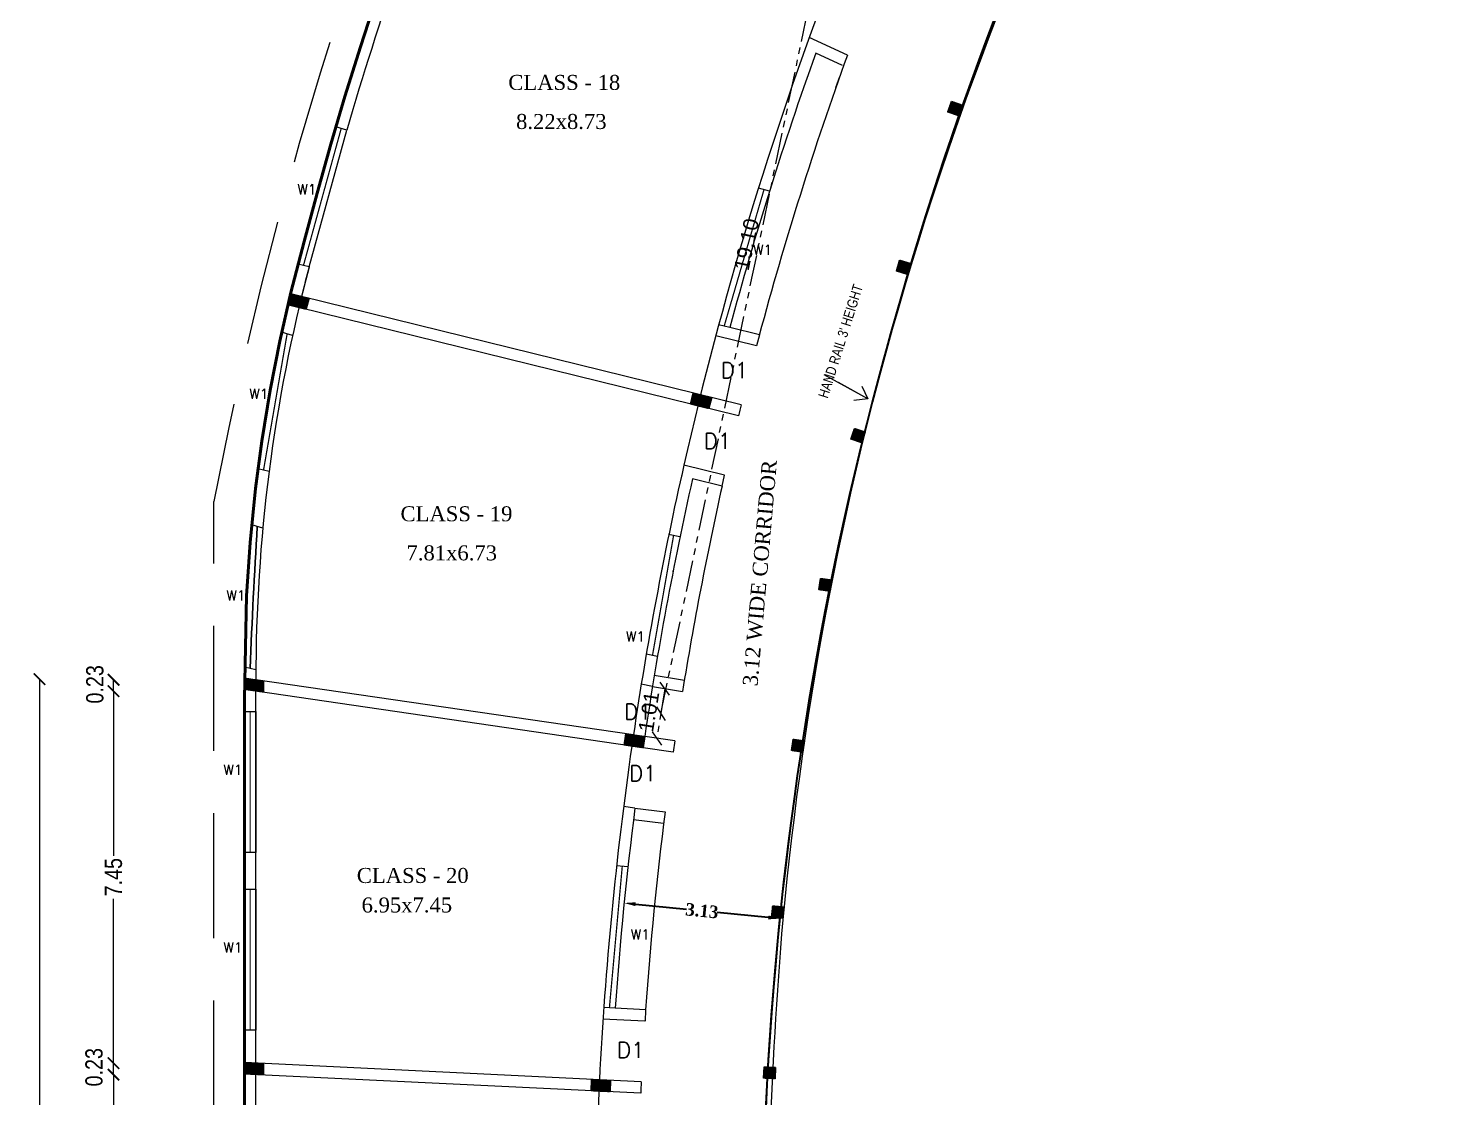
# Model space of a CAD drawing. Header units: metres. Extents: x 43 to 977, y 102 to 459.
# Drawn here: x 531.05 to 559.26, y 173.8 to 195.22 of the extents above; entities that cross this region are included whole.
import ezdxf

# ---------------------------------------------------------------- set-up
doc = ezdxf.new("R2010")
doc.units = ezdxf.units.M
doc.header["$MEASUREMENT"] = 0
doc.header["$PDMODE"] = 3
doc.linetypes.add('HIDDEN', pattern=[0.375, 0.25, -0.125])
doc.linetypes.add('PHANTOM2', pattern=[1.25, 0.625, -0.125, 0.125, -0.125, 0.125, -0.125])
doc.layers.get('0').update_dxf_attribs({"lineweight": 0})
doc.layers.get('Defpoints').update_dxf_attribs({"lineweight": 0})
for name, color, linetype, lineweight in [('BLK_1_FLR_1_ EXIT_WIDTH_ DOOR', 7, 'Continuous', 35), ('BLK_1_FLR_1_BLT_UP_AREA_DEDUCT_EXISTING', 4, 'Continuous', 35), ('Column', 1, 'Continuous', 0), ('DIST_EXIT', 7, 'Continuous', 35), ('fence', 15, 'Continuous', 0), ('FURN', 30, 'Continuous', 0), ('hatch', 7, 'Continuous', 0), ('PATH_WAY', 140, 'Continuous', 35), ('RTEXT', 4, 'Continuous', 0), ('Staircase', 140, 'Continuous', 0), ('TE', 9, 'Continuous', 0), ('TEXT', 130, 'Continuous', 0), ('WALL', 7, 'Continuous', 0), ('WIN', 13, 'Continuous', 0)]:
    doc.layers.add(name, color=color, linetype=linetype, lineweight=lineweight)
doc.layers.add('BLK_1_FLR_1_BLT_UP_AREA_EXISTING', color=10, linetype='Continuous')
doc.styles.add('ARIAL', font='arial.ttf')
doc.styles.add('RTEXT', font='arial.ttf', dxfattribs={"width": 0.8, "height": 8})
doc.styles.get("Standard").update_dxf_attribs({"font": 'romans.shx'})
doc.styles.add('style2', font='romantic.ttf')
doc.styles.add('visa', font='swissc.ttf')
doc.styles.add('working', font='timesbd.ttf', dxfattribs={"height": 0.25})
doc.dimstyles.new('Copy of o3 400', dxfattribs={"dimscale": 0.23, "dimtxt": 0.9, "dimasz": 1, "dimexe": 5, "dimexo": 9, "dimgap": 0.23, "dimtad": 0, "dimlfac": 4, "dimzin": 3, "dimdsep": 46, "dimtxsty": 'visa', "dimblk": 'ARCHTICK', "dimcen": 0.09, "dimse1": 1, "dimse2": 1, "dimclrd": 7, "dimclre": 256, "dimclrt": 7, "dimadec": 0, "dimazin": 0, "dimtfac": 0.23, "dimtofl": 0, "dimtmove": 2, "dimatfit": 1, "dimldrblk": 'ARCHTICK', "dimfxl": 0, "dimtolj": 1, "dimtzin": 0, "dimarcsym": 0})
doc.dimstyles.new('new model', dxfattribs={"dimtxt": 0.25, "dimasz": 0.23, "dimexe": 0.1, "dimexo": 0.1, "dimgap": 0, "dimtad": 0, "dimtoh": 1, "dimzin": 1, "dimdsep": 46, "dimtxsty": 'working', "dimcen": 0.09, "dimse1": 1, "dimse2": 1, "dimclrd": 8, "dimclre": 8, "dimclrt": 3, "dimadec": 1, "dimazin": 0, "dimtfac": 1, "dimtofl": 0, "dimtmove": 0, "dimatfit": 3, "dimfxl": 0, "dimtolj": 1, "dimtzin": 0, "dimlwd": -1, "dimlwe": -1, "dimarcsym": 0})
doc.dimstyles.new('o3', dxfattribs={"dimscale": 0.23, "dimtxt": 0.9, "dimasz": 1, "dimexe": 5, "dimexo": 9, "dimgap": 0.23, "dimtad": 0, "dimzin": 3, "dimdsep": 46, "dimtxsty": 'visa', "dimblk": 'ARCHTICK', "dimcen": 0.09, "dimse1": 1, "dimse2": 1, "dimclrd": 7, "dimclre": 256, "dimclrt": 7, "dimadec": 0, "dimazin": 0, "dimtfac": 0.23, "dimtofl": 0, "dimtmove": 2, "dimatfit": 1, "dimldrblk": 'ARCHTICK', "dimfxl": 0, "dimtolj": 1, "dimtzin": 0, "dimarcsym": 0})
doc.dimstyles.new('OPEN SPACE', dxfattribs={"dimtxt": 0.3, "dimasz": 0.23, "dimexe": 0.1875, "dimexo": 0.0625, "dimgap": 0.09, "dimtad": 3, "dimzin": 0, "dimdsep": 46, "dimtxsty": 'ARIAL', "dimblk": 'OBLIQUE', "dimcen": 0.09, "dimse1": 1, "dimse2": 1, "dimclrd": 6, "dimclre": 6, "dimclrt": 7, "dimadec": 0, "dimazin": 0, "dimtfac": 0.5, "dimtix": 1, "dimtmove": 0, "dimatfit": 3, "dimfxl": 0, "dimtolj": 1, "dimtzin": 0, "dimarcsym": 0})
pattern_1 = [(132.31231151, (-1376.2553463, -5181.0811657), (-0.0023475164164, -0.0021369978422), [])]
pattern_2 = [(121.153846154, (-2374.3155976, -4694.8043145), (-0.002716696904, -0.0016423005312), [])]
pattern_3 = [(58.846153846, (16813.8154897, 7236.9559182), (0.002716696904, -0.0016423005312), [])]

# ---------------------------------------------------------------- blocks, each defined once
blk = doc.blocks.new('_ArchTick')
at = {"color": 0, "const_width": 0.15}
blk.add_lwpolyline([(-0.5, -0.5), (0.5, 0.5)], dxfattribs=at)
blk = doc.blocks.new('*D532')
at = {"layer": 'Defpoints', "color": 0, "lineweight": 30}
for p in [(532.76, 174.266), (535.611, 174.266), (535.992, 166.812)]:
    blk.add_point(p, dxfattribs=at)
at = {"layer": 'WALL', "color": 7, "lineweight": -2}
for p, q in [((532.76, 174.266), (532.76, 170.97)), ((532.76, 166.812), (532.76, 170.109))]:
    blk.add_line(p, q, dxfattribs=at)
at = {"layer": 'WALL', "color": 7, "lineweight": -2, "xscale": 0.23, "yscale": 0.23, "zscale": 0.23}
for p, rotation in [((532.76, 174.266), 90), ((532.76, 166.812), 270)]:
    blk.add_blockref('_ArchTick', p, dxfattribs=dict(at, rotation=rotation))
at = {"layer": 'WALL', "color": 7, "insert": (532.76, 170.539), "char_height": 0.345, "attachment_point": 5, "rotation": 90, "style": 'visa'}
blk.add_mtext('\\A1;7.45', dxfattribs=at)
blk = doc.blocks.new('*D533')
at = {"layer": 'Defpoints', "color": 0, "lineweight": 30}
for p in [(532.76, 174.495), (535.611, 174.495), (535.611, 174.266)]:
    blk.add_point(p, dxfattribs=at)
at = {"layer": 'WALL', "color": 7, "lineweight": -2}
blk.add_line((532.76, 174.266), (532.76, 174.495), dxfattribs=at)
at = {"layer": 'WALL', "color": 7, "lineweight": -2, "xscale": 0.23, "yscale": 0.23, "zscale": 0.23}
for p, rotation in [((532.76, 174.495), 90), ((532.76, 174.266), 270)]:
    blk.add_blockref('_ArchTick', p, dxfattribs=dict(at, rotation=rotation))
at = {"layer": 'WALL', "color": 7, "insert": (532.371, 174.415), "char_height": 0.345, "attachment_point": 5, "rotation": 90, "style": 'visa'}
blk.add_mtext('\\A1;0.23', dxfattribs=at)
blk = doc.blocks.new('*D534')
at = {"layer": 'Defpoints', "color": 0, "lineweight": 30}
for p in [(532.76, 181.944), (535.611, 181.944), (535.611, 174.495)]:
    blk.add_point(p, dxfattribs=at)
at = {"layer": 'WALL', "color": 7, "lineweight": -2}
for p, q in [((532.76, 181.944), (532.76, 178.65)), ((532.76, 174.495), (532.76, 177.789))]:
    blk.add_line(p, q, dxfattribs=at)
at = {"layer": 'WALL', "color": 7, "lineweight": -2, "xscale": 0.23, "yscale": 0.23, "zscale": 0.23}
for p, rotation in [((532.76, 181.944), 90), ((532.76, 174.495), 270)]:
    blk.add_blockref('_ArchTick', p, dxfattribs=dict(at, rotation=rotation))
at = {"layer": 'WALL', "color": 7, "insert": (532.76, 178.22), "char_height": 0.345, "attachment_point": 5, "rotation": 90, "style": 'visa'}
blk.add_mtext('\\A1;7.45', dxfattribs=at)
blk = doc.blocks.new('*D535')
at = {"layer": 'Defpoints', "color": 0, "lineweight": 30}
for p in [(532.76, 182.175), (535.611, 182.175), (535.611, 181.944)]:
    blk.add_point(p, dxfattribs=at)
at = {"layer": 'WALL', "color": 7, "lineweight": -2}
blk.add_line((532.76, 181.944), (532.76, 182.175), dxfattribs=at)
at = {"layer": 'WALL', "color": 7, "lineweight": -2, "xscale": 0.23, "yscale": 0.23, "zscale": 0.23}
for p, rotation in [((532.76, 182.175), 90), ((532.76, 181.944), 270)]:
    blk.add_blockref('_ArchTick', p, dxfattribs=dict(at, rotation=rotation))
at = {"layer": 'WALL', "color": 7, "insert": (532.388, 182.082), "char_height": 0.345, "attachment_point": 5, "rotation": 90, "style": 'visa'}
blk.add_mtext('\\A1;0.23', dxfattribs=at)
blk = doc.blocks.new('*D536')
at = {"layer": 'Defpoints', "color": 0, "lineweight": 30}
for p in [(535.606, 182.185), (531.278, 143.862), (535.611, 143.862)]:
    blk.add_point(p, dxfattribs=at)
at = {"layer": 'WALL', "color": 7, "lineweight": -2}
for p, q in [((531.278, 182.185), (531.278, 163.57)), ((531.278, 143.862), (531.278, 162.477))]:
    blk.add_line(p, q, dxfattribs=at)
at = {"layer": 'WALL', "color": 7, "lineweight": -2, "xscale": 0.23, "yscale": 0.23, "zscale": 0.23}
for p, rotation in [((531.278, 182.185), 90), ((531.278, 143.862), 270)]:
    blk.add_blockref('_ArchTick', p, dxfattribs=dict(at, rotation=rotation))
at = {"layer": 'WALL', "color": 7, "insert": (531.278, 163.023), "char_height": 0.345, "attachment_point": 5, "rotation": 90, "style": 'visa'}
blk.add_mtext('\\A1;38.32', dxfattribs=at)
blk = doc.blocks.new('*D715')
at = {"layer": 'Defpoints', "color": 0, "lineweight": 30}
for p in [(542.973, 177.601), (546.092, 177.288), (546.102, 177.391)]:
    blk.add_point(p, dxfattribs=at)
at = {"layer": 'PATH_WAY', "color": 4}
for p, q in [((543.212, 177.68), (544.234, 177.578)), ((545.873, 177.414), (544.851, 177.516))]:
    blk.add_line(p, q, dxfattribs=at)
at = {"layer": 'PATH_WAY', "color": 4, "lineweight": 30}
for points in [[(543.216, 177.718), (543.208, 177.642), (542.983, 177.703)], [(545.877, 177.452), (545.869, 177.376), (546.102, 177.391)]]:
    blk.add_solid(points, dxfattribs=at)
at = {"layer": 'PATH_WAY', "color": 4, "lineweight": 35, "insert": (544.543, 177.547), "char_height": 0.25, "attachment_point": 5, "rotation": 354.2853, "style": 'working'}
blk.add_mtext('\\A1;3.13', dxfattribs=at)
blk = doc.blocks.new('_Oblique')
at = {"color": 0, "linetype": 'ByBlock', "lineweight": -2}
blk.add_line((-0.5, -0.5), (0.5, 0.5), dxfattribs=at)
blk = doc.blocks.new('*D716')
at = {"layer": 'BLK_1_FLR_1_ EXIT_WIDTH_ DOOR', "color": 2, "linetype": 'PHANTOM2', "lineweight": -2}
blk.add_line((543.802, 181.995), (543.64, 180.996), dxfattribs=at)
at = {"layer": 'Defpoints', "color": 0, "lineweight": 80}
for p in [(543.558, 182.035), (543.396, 181.036), (543.64, 180.996)]:
    blk.add_point(p, dxfattribs=at)
at = {"layer": 'BLK_1_FLR_1_ EXIT_WIDTH_ DOOR', "color": 2, "lineweight": -2, "xscale": 0.23, "yscale": 0.23, "zscale": 0.23}
for p, rotation in [((543.802, 181.995), 80.79081548753243), ((543.64, 180.996), 260.7908154875324)]:
    blk.add_blockref('_Oblique', p, dxfattribs=dict(at, rotation=rotation))
at = {"layer": 'BLK_1_FLR_1_ EXIT_WIDTH_ DOOR', "color": 2, "lineweight": 35, "insert": (543.481, 181.535), "char_height": 0.3, "attachment_point": 5, "rotation": 80.7908, "style": 'ARIAL'}
blk.add_mtext('\\A1;1.01', dxfattribs=at)
blk = doc.blocks.new('*D717')
at = {"layer": 'Defpoints', "color": 0, "lineweight": 80}
for p in [(547.631, 200.189), (547.631, 200.189), (543.721, 181.496)]:
    blk.add_point(p, dxfattribs=at)
at = {"layer": 'DIST_EXIT', "color": 7, "linetype": 'PHANTOM2', "lineweight": -2}
blk.add_line((543.721, 181.496), (547.631, 200.189), dxfattribs=at)
at = {"layer": 'DIST_EXIT', "color": 7, "lineweight": -2, "xscale": 0.23, "yscale": 0.23, "zscale": 0.23}
for p, rotation in [((547.631, 200.189), 78.18450841955804), ((543.721, 181.496), 258.184508419558)]:
    blk.add_blockref('_Oblique', p, dxfattribs=dict(at, rotation=rotation))
at = {"layer": 'DIST_EXIT', "color": 7, "lineweight": 35, "insert": (545.438, 190.892), "char_height": 0.3, "attachment_point": 5, "rotation": 78.1845, "style": 'ARIAL'}
blk.add_mtext('\\A1;19.10', dxfattribs=at)

msp = doc.modelspace()

# ---------------------------------------------------------------- hatches: boundary and pattern name
at = {"layer": 'hatch'}
h = msp.add_hatch(dxfattribs=at)
h.set_pattern_fill('ANSI31', color=256, scale=0.025396, angle=70.615645, style=0)
h.set_pattern_definition([(115.615644957, (-2826.891639, -4384.4415612), (-0.002862512998, -0.001372447609), [])])
h.paths.add_polyline_path([(549.54075, 193.7574), (549.46488, 193.54179), (549.68049, 193.46592), (549.75635, 193.68153)])
h = msp.add_hatch(dxfattribs=at)
h.set_pattern_fill('ANSI31', color=256, scale=0.025396, angle=73.428792, style=0)
h.set_pattern_definition([(118.428792364, (-2599.1675812, -4547.8170956), (-0.002791705087, -0.001511282836), [])])
h.paths.add_polyline_path([(548.50263, 190.57647), (548.43744, 190.3574), (548.65651, 190.29221), (548.7217, 190.51128)])
h = msp.add_hatch(dxfattribs=at)
h.set_pattern_fill('ANSI31', color=256, scale=0.025396, angle=76.153846, style=0)
h.set_pattern_definition([(121.153846154, (-2382.3788437, -4692.8165677), (-0.002716696904, -0.0016423005312), [])])
h.paths.add_polyline_path([(536.30543, 189.90562), (536.25073, 189.68369), (536.6206, 189.59253), (536.6753, 189.81445)])
h = msp.add_hatch(dxfattribs=at)
h.set_pattern_fill('ANSI31', color=256, scale=0.025396, angle=76.153846, style=0)
h.set_pattern_definition(pattern_2)
h.paths.add_polyline_path([(544.36867, 187.91787), (544.31397, 187.69594), (544.68385, 187.60478), (544.73855, 187.8267)])
h = msp.add_hatch(dxfattribs=at)
h.set_pattern_fill('ANSI31', color=256, scale=0.025396, angle=76.153846, style=0)
h.set_pattern_definition(pattern_2)
h.paths.add_polyline_path([(544.36867, 187.91787), (544.31397, 187.69594), (544.68385, 187.60478), (544.73855, 187.8267)])
h = msp.add_hatch(dxfattribs=at)
h.set_pattern_fill('ANSI31', color=256, scale=0.025396, angle=71.213539, style=0)
h.set_pattern_definition([(116.21353929, (-2780.876187, -4425.9754077), (-0.002848035605, -0.0014022433083), [])])
h.paths.add_polyline_path([(547.59869, 187.20747), (547.52509, 186.99108), (547.74148, 186.91748), (547.81508, 187.13387)])
h = msp.add_hatch(dxfattribs=at)
h.set_pattern_fill('ANSI31', color=256, scale=0.025396, angle=81.692308, style=0)
h.set_pattern_definition([(126.69230769, (-1887.039645, -4957.3952036), (-0.0025455095069, -0.0018968327426), [])])
h.paths.add_polyline_path([(546.91926, 184.20429), (546.88623, 183.97813), (547.1124, 183.9451), (547.14542, 184.17127)])
h = msp.add_hatch(dxfattribs=at)
h.set_pattern_fill('ANSI31', color=256, scale=0.025396, angle=76.153846, style=0)
h.set_pattern_definition(pattern_3)
h.paths.add_polyline_path([(535.38269, 182.20984), (535.38269, 181.97885), (535.76363, 181.92322), (535.76363, 182.15421)])
h = msp.add_hatch(dxfattribs=at)
h.set_pattern_fill('ANSI31', color=256, scale=0.025396, angle=81.692308, style=0)
h.set_pattern_definition([(126.69230769, (-1890.786869, -4960.5283506), (-0.0025455095069, -0.0018968327426), [])])
h.paths.add_polyline_path([(543.02125, 181.09316), (542.98823, 180.867), (543.36517, 180.81196), (543.3982, 181.03812)])
h = msp.add_hatch(dxfattribs=at)
h.set_pattern_fill('ANSI31', color=256, scale=0.025396, angle=81.692308, style=0)
h.set_pattern_definition([(126.69230769, (-1890.786869, -4960.5283506), (-0.0025455095069, -0.0018968327426), [])])
h.paths.add_polyline_path([(543.02125, 181.09316), (542.98823, 180.867), (543.36517, 180.81196), (543.3982, 181.03812)])
h = msp.add_hatch(dxfattribs=at)
h.set_pattern_fill('ANSI31', color=256, scale=0.025396, angle=81.692308, style=0)
h.set_pattern_definition([(126.69230769, (-1887.589337, -4960.6160423), (-0.0025455095069, -0.0018968327426), [])])
h.paths.add_polyline_path([(546.36956, 180.98346), (546.33654, 180.75729), (546.56271, 180.72426), (546.59573, 180.95043)])
h = msp.add_hatch(dxfattribs=at)
h.set_pattern_fill('ANSI31', color=256, scale=0.025396, angle=84.515823, style=0)
h.set_pattern_definition([(129.5158234, (-1631.7698537, -5077.6061096), (-0.0024489818524, -0.0020199210355), [])])
h.paths.add_polyline_path([(545.96057, 177.6476), (545.93873, 177.42008), (546.16625, 177.39823), (546.18809, 177.62575)])
h = msp.add_hatch(dxfattribs=at)
h.set_pattern_fill('ANSI31', color=256, scale=0.025396, angle=76.153846, style=0)
h.set_pattern_definition(pattern_3)
h.paths.add_polyline_path([(535.38269, 174.50683), (535.76322, 174.48843), (535.76322, 174.26014), (535.38269, 174.278)])
h = msp.add_hatch(dxfattribs=at)
h.set_pattern_fill('ANSI31', color=256, scale=0.025396, angle=87.403427, style=0)
h.set_pattern_definition([(132.40342744, (-1364.4334758, -5183.8655194), (-0.0023441150396, -0.0021407283303), [])])
h.paths.add_polyline_path([(545.78863, 174.42272), (545.77827, 174.19439), (546.00661, 174.18403), (546.01696, 174.41236)])
h = msp.add_hatch(dxfattribs=at)
h.set_pattern_fill('ANSI31', color=256, scale=0.025396, angle=87.312312, style=0)
h.set_pattern_definition(pattern_1)
h.paths.add_polyline_path([(542.33327, 174.16967), (542.32255, 173.94135), (542.70308, 173.92349), (542.71379, 174.15181)])
h = msp.add_hatch(dxfattribs=at)
h.set_pattern_fill('ANSI31', color=256, scale=0.025396, angle=87.312312, style=0)
h.set_pattern_definition(pattern_1)
h.paths.add_polyline_path([(542.33327, 174.16967), (542.32255, 173.94135), (542.70308, 173.92349), (542.71379, 174.15181)])

# ---------------------------------------------------------------- linework, layer by layer
at = {"layer": 'BLK_1_FLR_1_BLT_UP_AREA_DEDUCT_EXISTING', "color": 26, "lineweight": 35}
msp.add_lwpolyline([(550.44217, 195.46261), (550.26712, 195.00654), (550.12534, 194.62994), (549.93434, 194.11182), (549.82419, 193.80711), (549.61389, 193.21261), (549.48087, 192.82743), (549.30585, 192.30907), (549.18878, 191.95462), (549.01027, 191.40138), (548.87181, 190.961), (548.7272, 190.48971), (548.60647, 190.08682), (548.4567, 189.57423), (548.3493, 189.19734), (548.19882, 188.65512), (548.09957, 188.28782), (547.95361, 187.73255), (547.84528, 187.30782), (547.72112, 186.80668), (547.63163, 186.43518), (547.50139, 185.87771), (547.42012, 185.5189), (547.29445, 184.94581), (547.20591, 184.52742), (547.10036, 184.01114), (547.01353, 183.57067), (546.91914, 183.0739), (546.83562, 182.61687), (546.75084, 182.13425), (546.68661, 181.75454), (546.59548, 181.19237), (546.53534, 180.80434), (546.45309, 180.24844), (546.39489, 179.83497), (546.3237, 179.30265), (546.27021, 178.88045), (546.20733, 178.35516), (546.16004, 177.93573), (546.10401, 177.40616), (546.06539, 177.01629), (546.01376, 176.45584), (545.97653, 176.017), (545.93659, 175.50436), (545.90276, 175.02591), (545.87251, 174.5519), (545.84495, 174.06714), (545.82155, 173.59866)], dxfattribs=at)
at = {"layer": 'BLK_1_FLR_1_BLT_UP_AREA_EXISTING', "color": 26, "lineweight": 50}
msp.add_lwpolyline([(606.25585, 143.85945), (535.38478, 143.85945), (535.38478, 181.79973), (535.42632, 183.85388), (535.49819, 184.92495), (535.60683, 186.00581), (535.73179, 186.95067), (535.89908, 187.97396), (536.09101, 188.95436), (536.31139, 189.9321), (536.57547, 190.95268), (536.84142, 191.91606), (537.11247, 192.89795), (537.39153, 193.85511), (537.70951, 194.84629), (538.0225, 195.82193)], dxfattribs=at)
at = {"layer": 'Column'}
for points in [[(549.46488, 193.54179), (549.54075, 193.7574), (549.75635, 193.68153), (549.68049, 193.46592)], [(548.43744, 190.3574), (548.50263, 190.57647), (548.7217, 190.51128), (548.65651, 190.29221)], [(536.25073, 189.68369), (536.30543, 189.90562), (536.6753, 189.81445), (536.6206, 189.59253)], [(544.31397, 187.69594), (544.36867, 187.91787), (544.73855, 187.8267), (544.68385, 187.60478)], [(544.31397, 187.69594), (544.36867, 187.91787), (544.73855, 187.8267), (544.68385, 187.60478)], [(547.52509, 186.99108), (547.59869, 187.20747), (547.81508, 187.13387), (547.74148, 186.91748)], [(546.88623, 183.97813), (546.91926, 184.20429), (547.14542, 184.17127), (547.1124, 183.9451)], [(535.38269, 181.97885), (535.38269, 182.20984), (535.76363, 182.15421), (535.76363, 181.92322)], [(542.98823, 180.867), (543.02125, 181.09316), (543.3982, 181.03812), (543.36517, 180.81196)], [(542.98823, 180.867), (543.02125, 181.09316), (543.3982, 181.03812), (543.36517, 180.81196)], [(546.33654, 180.75729), (546.36956, 180.98346), (546.59573, 180.95043), (546.56271, 180.72426)], [(545.93873, 177.42008), (545.96057, 177.6476), (546.18809, 177.62575), (546.16625, 177.39823)], [(535.38269, 174.278), (535.38269, 174.50683), (535.76322, 174.48897), (535.76322, 174.26014)], [(545.77827, 174.19439), (545.78863, 174.42272), (546.01696, 174.41236), (546.00661, 174.18403)], [(542.32255, 173.94135), (542.33327, 174.16967), (542.71379, 174.15181), (542.70308, 173.92349)], [(542.32255, 173.94135), (542.33327, 174.16967), (542.71379, 174.15181), (542.70308, 173.92349)]]:
    msp.add_lwpolyline(points, close=True, dxfattribs=at)
at = {"layer": 'fence', "linetype": 'HIDDEN', "ltscale": 10}
msp.add_line((534.77318, 143.25202), (534.7695, 185.74514), dxfattribs=at)
msp.add_arc((614.24549, 170.57741), 80.9104, 135.9220173, 169.1952229, dxfattribs=at)
at = {"layer": 'FURN'}
for start, end in [(167.4142415, 170.7908155), (172.7590733, 175.9703739)]:
    msp.add_arc((614.24549, 170.57741), 71.00589, start, end, dxfattribs=at)
at = {"layer": 'Staircase'}
for centre, radius, start, end in [((613.82444, 171.01811), 67.95835, 152.4174914, 174.6404746), ((626.88499, 170.43353), 81.01891, 175.091596, 187.8786729)]:
    msp.add_arc(centre, radius, start, end, dxfattribs=at)
at = {"layer": 'WALL'}
for p, q in [((547.45612, 194.6817), (546.69313, 195.03624)), ((547.3598, 194.47442), (546.8235, 194.72363)), ((547.22695, 194.03699), (547.30281, 194.2526)), ((537.42993, 193.18155), (537.21035, 193.24708)), ((545.97185, 192.94403), (545.96751, 192.94556)), ((545.89551, 191.95603), (545.67647, 192.02139)), ((536.67631, 190.44195), (536.45129, 190.49741)), ((545.33034, 187.68117), (536.52735, 189.85092)), ((545.33034, 187.68117), (536.52735, 189.85092)), ((545.27564, 187.45925), (536.47265, 189.62899)), ((545.27564, 187.45925), (536.47265, 189.62899)), ((545.10142, 189.2285), (544.8764, 189.28396)), ((536.34701, 189.07033), (536.12744, 189.13585)), ((545.63414, 188.86179), (544.82027, 189.06239)), ((545.69336, 189.0826), (545.10142, 189.2285)), ((545.69336, 189.0826), (545.63414, 188.86179)), ((544.99598, 186.27268), (544.18212, 186.47328)), ((535.87694, 186.34472), (535.65192, 186.40018)), ((544.13189, 186.25025), (544.12742, 186.25136)), ((544.13189, 186.25025), (544.12742, 186.25136)), ((544.9458, 186.04964), (544.35387, 186.19554)), ((544.9458, 186.04964), (544.99598, 186.27268)), ((535.7506, 185.21031), (535.52729, 185.27695)), ((544.10083, 185.03688), (543.87652, 185.08079)), ((543.65332, 182.64017), (543.42894, 182.6841)), ((535.61165, 182.37211), (535.38341, 182.42837)), ((535.38269, 158.19342), (535.38269, 182.21515)), ((543.13901, 180.84498), (535.61126, 181.94419)), ((535.61126, 161.77909), (535.61126, 181.94419)), ((543.17203, 181.07115), (535.61128, 182.17518)), ((543.55317, 182.0387), (543.32874, 182.08264)), ((535.38269, 181.54033), (535.61126, 181.54033)), ((544.00131, 180.95006), (543.3982, 181.03812)), ((544.00131, 180.95006), (543.3982, 181.03812)), ((544.00131, 180.95006), (543.96829, 180.72389)), ((544.00131, 180.95006), (543.96829, 180.72389)), ((543.96829, 180.72389), (543.36517, 180.81196)), ((543.96829, 180.72389), (543.36517, 180.81196)), ((543.20123, 179.60395), (542.97502, 179.63698)), ((535.61126, 178.71694), (535.38269, 178.71694)), ((535.38269, 177.97992), (535.61126, 177.97992)), ((542.8062, 175.59661), (542.57471, 175.60781)), ((543.41514, 175.56716), (542.8062, 175.59661)), ((543.41514, 175.56716), (543.4041, 175.33886)), ((543.39944, 175.33908), (542.5622, 175.37958)), ((535.61126, 175.15652), (535.38269, 175.15652)), ((543.32813, 174.12209), (535.38269, 174.50641)), ((535.76319, 174.48843), (535.6114, 174.49577)), ((535.61146, 174.39267), (535.61146, 174.39481)), ((535.62218, 174.39173), (535.62218, 174.39387)), ((543.31709, 173.89379), (535.38269, 174.27758))]:
    msp.add_line(p, q, dxfattribs=at)
at = {"layer": 'WALL', "color": 7}
msp.add_lwpolyline([(577.32673, 208.17558), (577.32669, 212.7679), (580.58007, 212.7679, -0.20759987), (594.66416, 159.3262), (594.66416, 159.3262), (594.66416, 159.3262), (591.83033, 159.31493), (546.63085, 159.3278, -0.20934812), (560.55893, 213.22147), (563.61155, 213.22147), (563.61155, 208.19379), (577.32673, 208.17558), (577.32669, 212.7679), (580.58007, 212.7679)], format="xyb", dxfattribs=at)
at = {"layer": 'WALL'}
for centre, radius, start, end in [((615.29154, 170.27792), 81.38894, 158.7653, 163.6076901), ((614.24549, 170.57741), 80.07233, 158.7047093, 163.6026828), ((614.24549, 170.57741), 71.84397, 159.1208589, 167.2172175), ((614.24549, 170.57741), 71.6154, 160.2957472, 164.9041796), ((614.24549, 170.57741), 71.00589, 160.155484, 164.9041796), ((567.9418, 182.21185), 32.55911, 165.258761, 180.0058), ((567.9418, 182.21185), 32.33054, 165.258761, 180.064994), ((614.24549, 170.57741), 80.07233, 165.6359301, 166.072071), ((614.24549, 170.57741), 71.00589, 166.0616295, 166.2460628), ((614.24549, 170.57741), 71.00589, 166.0616295, 166.2460628), ((614.24549, 170.57741), 71.84397, 167.2172175, 171.6011668), ((614.24549, 170.57741), 71.6154, 167.4035127, 171.6008759), ((614.24549, 170.57741), 71.84397, 171.7857061, 177.1396283), ((614.24549, 170.57741), 71.6154, 172.7590733, 175.9811027), ((614.24549, 170.57741), 71.00589, 177.1385526, 177.3229859), ((614.24549, 170.57741), 71.00589, 177.1385526, 177.3229859), ((614.24549, 170.57741), 71.84397, 177.3239947, 183.0043377)]:
    msp.add_arc(centre, radius, start, end, dxfattribs=at)
at = {"layer": 'WIN', "color": 7}
for p, q in [((537.21035, 193.24708), (536.45129, 190.49741)), ((536.67631, 190.44195), (537.42993, 193.18155)), ((543.74478, 184.40787), (543.73979, 184.37961)), ((543.96433, 184.33692), (543.969, 184.36353)), ((535.38269, 181.54033), (535.38269, 178.71694)), ((535.61126, 181.54033), (535.61126, 178.71694)), ((543.06146, 178.42589), (542.83394, 178.44795)), ((535.38269, 177.97992), (535.38269, 175.15652)), ((535.61126, 177.97992), (535.61126, 175.15652))]:
    msp.add_line(p, q, dxfattribs=at)
at = {"layer": 'WIN', "color": 7, "lineweight": 9}
for p, q in [((543.58975, 182.26432), (544.1914, 182.16677)), ((543.55317, 182.0387), (544.15482, 181.94115)), ((543.20123, 179.60395), (543.80588, 179.52713)), ((543.17242, 179.37721), (543.77707, 179.30038))]:
    msp.add_line(p, q, dxfattribs=at)
at = {"layer": 'WIN', "color": 5, "lineweight": 9}
msp.add_line((535.38269, 182.20856), (535.38269, 181.97885), dxfattribs=at)
at = {"layer": 'WIN', "const_width": 0.0254}
for points in [[(536.5638, 190.46968), (537.32014, 193.21431)], [(544.98891, 189.25623), (545.78599, 191.98871)], [(535.76443, 186.37245), (536.23722, 189.10309)], [(543.55298, 182.65981), (543.97547, 185.06142)], [(535.49697, 181.54033), (535.49697, 178.71694)], [(542.69045, 175.60221), (542.9477, 178.43692)], [(535.49697, 177.97992), (535.49697, 175.15652)]]:
    msp.add_lwpolyline(points, dxfattribs=at)
at = {"layer": 'WIN', "lineweight": 30}
msp.add_arc((660.83494, 177.59203), 125.4296, 176.5026058, 177.8030885, dxfattribs=at)

# ---------------------------------------------------------------- texts
at = {"layer": 'RTEXT', "style": 'RTEXT', "width": 0.8}
msp.add_text("HAND RAIL 3' HEIGHT", height=0.2031694, rotation=72.519676, dxfattribs=at).set_placement((547.06135, 187.7961))
at = {"layer": 'TEXT', "color": 4, "style": 'style2'}
for s, p in [('CLASS - 18', (540.66604, 193.98581)), ('8.22x8.73', (540.82135, 193.20322)), ('CLASS - 19', (538.5073, 185.34781)), ('7.81x6.73', (538.62718, 184.56522)), ('CLASS - 20', (537.63224, 178.10491)), ('6.95x7.45', (537.7284, 177.51382))]:
    msp.add_text(s, height=0.3, dxfattribs=at).set_placement(p)
at = {"layer": 'TEXT', "color": 4, "insert": (545.35672, 182.06084), "char_height": 0.3, "width": 13.116707, "attachment_point": 1, "rotation": 85.065878, "style": 'style2'}
msp.add_mtext('3.12 WIDE CORRIDOR', dxfattribs=at)
at = {"layer": 'WALL'}
for s, height, p in [('W1', 0.203169, (536.44286, 191.89368)), ('W1', 0.203169, (545.56646, 190.68023)), ('D1', 0.313036, (544.92158, 188.21589)), ('W1', 0.203169, (535.47841, 187.79645)), ('D1', 0.313036, (544.58009, 186.79993)), ('W1', 0.203169, (535.02128, 183.75845)), ('W1', 0.203169, (543.01918, 182.93689)), ('D1', 0.313036, (542.98298, 181.37693)), ('W1', 0.203169, (534.95985, 180.26951)), ('D1', 0.313036, (543.08492, 180.14489)), ('W1', 0.203169, (543.11588, 176.96944)), ('W1', 0.203169, (534.95985, 176.7091)), ('D1', 0.313036, (542.84187, 174.60258))]:
    msp.add_text(s, height=height, dxfattribs=at).set_placement(p)

# ---------------------------------------------------------------- dimensions: what is measured, and where the dimension line sits
at = {"layer": 'BLK_1_FLR_1_ EXIT_WIDTH_ DOOR', "color": 2, "lineweight": 35}
dim = msp.add_aligned_dim(p1=(543.55774, 182.03506), p2=(543.3957, 181.03563), distance=0.24735, dimstyle='OPEN SPACE', override={"dimpost": '\\X', "dimclrd": 2, "dimclrt": 2, "dimfxl": 0, "dimarcsym": 2}, dxfattribs=at)
dim.commit()
dim.dimension.update_dxf_attribs({"geometry": '*D716', "text_midpoint": (543.48085, 181.53467)})
at = {"layer": 'DIST_EXIT', "color": 7, "lineweight": 35}
dim = msp.add_aligned_dim(p1=(543.72088, 181.49576), p2=(547.6314, 200.18907), distance=0, dimstyle='OPEN SPACE', override={"dimpost": '\\X', "dimclrd": 7, "dimfxl": 0, "dimarcsym": 2}, dxfattribs=at)
dim.commit()
dim.dimension.update_dxf_attribs({"geometry": '*D717', "text_midpoint": (545.43812, 190.89221)})
at = {"layer": 'PATH_WAY', "color": 4, "lineweight": 35}
dim = msp.add_aligned_dim(p1=(542.97305, 177.60056), p2=(546.09176, 177.28846), distance=0.10292, dimstyle='new model', override={"dimpost": '\\X', "dimclrd": 4, "dimclrt": 4}, dxfattribs=at)
dim.commit()
dim.dimension.update_dxf_attribs({"geometry": '*D715', "text_midpoint": (544.54265, 177.54692)})
at = {"layer": 'WALL'}
for base, p1, p2, picture, middle in [((532.75999, 182.17457), (535.61126, 181.94419), (535.61128, 182.17457), '*D535', (532.38786, 182.08177)), ((532.75999, 174.49515), (535.61126, 174.26632), (535.61126, 174.49515), '*D533', (532.3705, 174.41503))]:
    dim = msp.add_linear_dim(base=base, p1=p1, p2=p2, angle=90, dimstyle='o3', override={"dimtxt": 1.5, "dimpost": '\\X'}, dxfattribs=at)
    dim.commit()
    dim.dimension.update_dxf_attribs({"geometry": picture, "text_midpoint": middle, "dimtype": 160})
for base, p1, p2, picture, middle in [((531.27786, 143.86152), (535.60613, 182.18535), (535.61126, 143.86152), '*D536', (531.27786, 163.02344)), ((532.75999, 181.94419), (535.61126, 174.49515), (535.61126, 181.94419), '*D534', (532.75999, 178.21967)), ((532.75999, 174.26632), (535.9922, 166.81196), (535.61126, 174.26632), '*D532', (532.75999, 170.53914))]:
    dim = msp.add_linear_dim(base=base, p1=p1, p2=p2, angle=90, dimstyle='o3', override={"dimtxt": 1.5, "dimpost": '\\X'}, dxfattribs=at)
    dim.commit()
    dim.dimension.update_dxf_attribs({"geometry": picture, "text_midpoint": middle})

# ---------------------------------------------------------------- leaders
at = {"layer": 'TE', "color": 22, "ltscale": 20}
msp.add_leader([(547.86506, 187.79973), (547.27747, 188.12376)], dimstyle='Copy of o3 400', override={"dimtxt": 1, "dimldrblk": 'Open90'}, dxfattribs=at)

doc.saveas('drawing.dxf')
